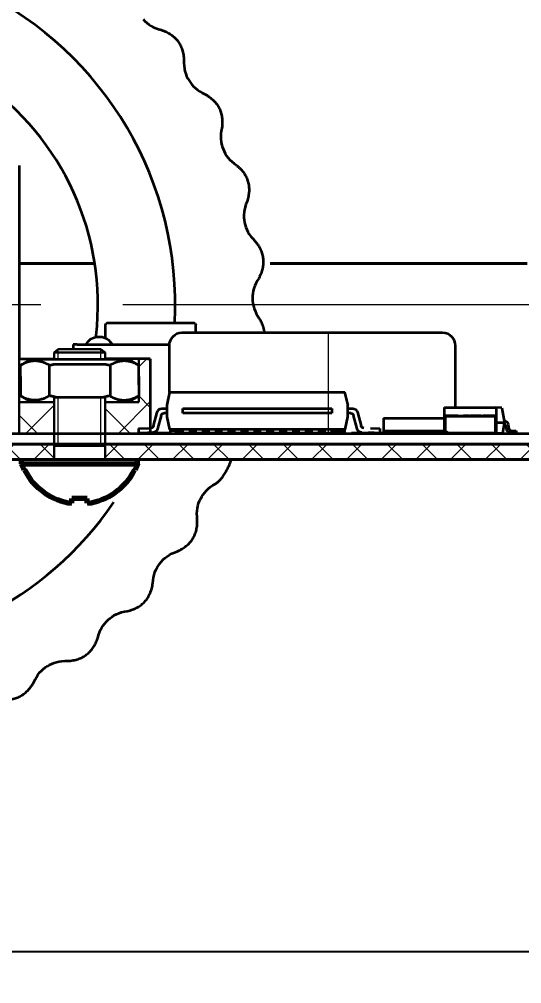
# Model space of a CAD drawing. Header units: millimetres. Extents: x -3633 to 871, y -630 to 261.
# Drawn here: x -538.81 to -519.32, y -323.44 to -286.03 of the extents above; entities that cross this region are included whole.
import ezdxf

# ---------------------------------------------------------------- set-up
doc = ezdxf.new("R2010")
doc.units = ezdxf.units.MM
doc.linetypes.add('CENTER2', pattern=[28.575, 19.05, -3.175, 3.175, -3.175])
doc.linetypes.add('Сплошная', pattern=[0])
for name, color, linetype, lineweight in [('Sheet', 7, 'Continuous', 30), ('Размерные линии', 7, 'Continuous', 15), ('Сплошная толстая основная', 7, 'Continuous', 70), ('Сплошная тонкая', 7, 'Continuous', 20), ('Штриховка', 7, 'Continuous', 9)]:
    doc.layers.add(name, color=color, linetype=linetype, lineweight=lineweight)
doc.styles.add('Main', font='isocpeur.ttf', dxfattribs={"height": 3})
doc.dimstyles.new('ISO-25', dxfattribs={"dimtxt": 3, "dimasz": 4, "dimexe": 1.25, "dimexo": 0.625, "dimtad": 1, "dimtoh": 1, "dimtxsty": 'Main', "dimcen": 2.5, "dimadec": 0, "dimazin": 0, "dimtfac": 1, "dimtmove": 0, "dimatfit": 3, "dimfxl": 1, "dimarcsym": 0})

# ---------------------------------------------------------------- blocks, each defined once
blk = doc.blocks.new('*D79')
at = {"layer": 'Defpoints', "color": 0, "transparency": 16777216}
for p in [(-586.315, -308.618), (-506.306, -308.62), (-506.306, -322.188)]:
    blk.add_point(p, dxfattribs=at)
at = {"layer": 'Размерные линии', "color": 0, "lineweight": -2, "transparency": 16777216}
for p, q in [((-586.315, -309.243), (-586.315, -323.438)), ((-506.306, -309.245), (-506.306, -323.438)), ((-582.315, -322.188), (-510.306, -322.188))]:
    blk.add_line(p, q, dxfattribs=at)
at = {"layer": 'Размерные линии', "color": 0, "transparency": 16777216}
for points in [[(-582.315, -321.521), (-582.315, -322.854), (-586.315, -322.188)], [(-510.306, -321.521), (-510.306, -322.854), (-506.306, -322.188)]]:
    blk.add_solid(points, dxfattribs=at)
at = {"layer": 'Размерные линии', "color": 0, "transparency": 16777216, "insert": (-546.311, -320.063), "char_height": 3, "width": 4.40385, "attachment_point": 5, "style": 'Main'}
blk.add_mtext('80{\\H0.7x;\\S*^ ;}', dxfattribs=at)

msp = doc.modelspace()

# ---------------------------------------------------------------- hatches: boundary and pattern name
at = {"layer": 'Сплошная тонкая', "lineweight": 0}
h = msp.add_hatch(dxfattribs=at)
h.set_pattern_fill('ANSI37', color=256, scale=0.3, angle=270)
h.set_pattern_definition([(315, (-1994.3762, -598.36485), (0.6735192, 0.6735192), []), (45, (-1994.3762, -598.36485), (-0.6735192, 0.6735192), [])])
h.paths.add_polyline_path([(-489.815, -295.498), (-491.315, -295.498), (-491.315, -300.498), (-491.315, -302.509), (-491.315, -302.509), (-494.114, -302.509), (-493.514, -303.109), (-489.815, -303.109)])
h.paths.add_polyline_path([(-601.315, -295.498), (-602.815, -295.498), (-602.815, -303.109), (-599.047, -303.114), (-598.563, -302.523), (-599.012, -302.523), (-601.315, -302.523), (-601.315, -300.511)])
edge = h.paths.add_edge_path()
edge.add_line((-587.326, -302.505), (-591.315, -302.523))
edge.add_line((-591.315, -302.523), (-594.138, -302.523))
edge.add_line((-594.138, -302.523), (-593.552, -303.109))
edge.add_line((-593.552, -303.109), (-591.315, -303.109))
edge.add_line((-591.315, -303.109), (-587.166, -303.109))
edge.add_ellipse((-588.397, -301.582), major_axis=(-1.326, 1.495), ratio=0.23538, start_angle=-138.9459, end_angle=168.6822, ccw=False)
edge.add_ellipse((-585.615, -302.377), major_axis=(1.213, 1.213), ratio=1, start_angle=139.2682, end_angle=160.2668, ccw=False)
edge.add_ellipse((-588.397, -301.582), major_axis=(-1.326, 1.495), ratio=0.23538, start_angle=221.0541, end_angle=528.6822)
edge.add_ellipse((-585.615, -302.377), major_axis=(1.213, 1.213), ratio=1, start_angle=139.2682, end_angle=160.2668, ccw=False)
edge.add_ellipse((-588.397, -301.582), major_axis=(-1.326, 1.495), ratio=0.23538, start_angle=221.0541, end_angle=528.6822)
edge.add_ellipse((-585.615, -302.377), major_axis=(1.213, 1.213), ratio=1, start_angle=139.2682, end_angle=160.2668, ccw=False)
edge.add_ellipse((-588.397, -301.582), major_axis=(-1.326, 1.495), ratio=0.23538, start_angle=-138.9459, end_angle=168.6822, ccw=False)
edge.add_ellipse((-585.615, -302.377), major_axis=(1.213, 1.213), ratio=1, start_angle=139.2682, end_angle=160.2668)
h.paths.add_polyline_path([(-507.158, -303.109), (-507.158, -302.509), (-509.56, -302.509), (-508.96, -303.109), (-499.009, -303.114), (-498.404, -302.509), (-505.314, -302.507), (-505.315, -303.107)])
at = {"layer": 'Штриховка'}
h = msp.add_hatch(dxfattribs=at)
h.set_pattern_fill('ANSI37', color=256, scale=0.4)
h.set_pattern_definition([(45, (-853.537, -1427.0978), (-0.8980256, 0.8980256), []), (135, (-853.537, -1427.0978), (-0.8980256, -0.8980256), [])])
h.paths.add_polyline_path([(-535.477, -300.879), (-534.69, -300.879), (-534.17, -300.879), (-534.17, -299.198), (-533.727, -299.198), (-533.727, -300.498), (-533.727, -302.093), (-535.477, -302.098)])
h.paths.add_polyline_path([(-538.808, -300.879), (-537.46, -300.879), (-537.46, -302.098), (-538.808, -302.098)])
h = msp.add_hatch(dxfattribs=at)
h.set_pattern_fill('ANSI37', color=256, scale=0.3, angle=270)
h.set_pattern_definition([(315, (-1998.6924, -598.36485), (0.6735192, 0.6735192), []), (45, (-1998.6924, -598.36485), (-0.6735192, 0.6735192), [])])
h.paths.add_polyline_path([(-585.323, -302.515), (-585.323, -303.113), (-579.669, -303.109), (-580.259, -302.509)])
h.paths.add_polyline_path([(-555.168, -302.512), (-555.168, -303.109), (-546.315, -303.109), (-546.315, -302.509)])
h.paths.add_polyline_path([(-557.151, -303.109), (-557.151, -302.513), (-580.259, -302.521), (-579.67, -303.109)])
h.paths.add_polyline_path([(-535.477, -302.58), (-535.477, -303.109), (-512.95, -303.109), (-512.348, -302.509), (-546.315, -302.515), (-546.315, -303.109), (-537.46, -303.109), (-537.46, -302.58)])

# ---------------------------------------------------------------- linework, layer by layer
at = {"layer": 'Sheet', "lineweight": 35, "ltscale": 1.31579}
for p, q in [((-538.808, -291.698), (-538.808, -299.198)), ((-535.881, -295.498), (-538.808, -295.498)), ((-538.808, -295.498), (-535.881, -295.498)), ((-519.111, -295.498), (-529.085, -295.498)), ((-529.085, -295.498), (-519.111, -295.498)), ((-535.464, -298.393), (-535.464, -297.898)), ((-535.364, -297.798), (-532.064, -297.798)), ((-531.964, -298.198), (-531.964, -297.898)), ((-535.756, -298.348), (-535.672, -298.348)), ((-532.416, -298.198), (-532.502, -298.198)), ((-532.143, -298.198), (-532.303, -298.198)), ((-531.728, -298.198), (-531.948, -298.198)), ((-523.615, -298.198), (-531.277, -298.198)), ((-523.164, -298.198), (-523.615, -298.198)), ((-522.749, -298.198), (-522.946, -298.198)), ((-522.476, -298.198), (-522.59, -298.198)), ((-536.564, -298.648), (-536.714, -298.648)), ((-536.714, -298.648), (-536.714, -298.82)), ((-536.564, -298.648), (-533, -298.648)), ((-533.002, -298.698), (-533.002, -300.498)), ((-521.89, -301.088), (-521.89, -298.698)), ((-538.808, -299.198), (-537.46, -299.198)), ((-538.808, -299.198), (-537.46, -299.198)), ((-538.357, -299.219), (-538.762, -299.453)), ((-534.21, -299.198), (-535.477, -299.198)), ((-533.727, -299.198), (-535.477, -299.198)), ((-534.578, -299.219), (-534.174, -299.453)), ((-533.83, -299.198), (-533.828, -299.198)), ((-533.727, -299.198), (-533.727, -300.498)), ((-538.762, -300.208), (-538.762, -299.453)), ((-535.468, -299.42), (-537.459, -299.417)), ((-534.174, -300.208), (-534.174, -299.453)), ((-538.762, -299.887), (-538.762, -300.642)), ((-534.174, -299.887), (-534.174, -300.642)), ((-538.361, -300.873), (-538.765, -300.64)), ((-534.585, -300.879), (-534.18, -300.646)), ((-533.727, -300.493), (-533.727, -302.098)), ((-533.077, -300.998), (-532.971, -300.498)), ((-532.971, -300.498), (-526.183, -300.498)), ((-533.077, -301.448), (-533.077, -300.998)), ((-526.077, -300.998), (-526.077, -301.448)), ((-522.315, -302.068), (-522.315, -301.108)), ((-522.295, -301.088), (-521.815, -301.088)), ((-521.815, -301.088), (-521.815, -301.093)), ((-521.815, -301.093), (-520.815, -301.093)), ((-520.815, -301.088), (-520.335, -301.088)), ((-520.815, -301.093), (-520.815, -301.088)), ((-520.315, -301.108), (-520.315, -302.068)), ((-520.09, -301.109), (-519.988, -301.688)), ((-533.604, -301.804), (-533.461, -301.273)), ((-533.307, -301.394), (-533.449, -301.92)), ((-533.278, -301.133), (-533.077, -301.133)), ((-533.077, -301.313), (-533.201, -301.313)), ((-532.971, -301.948), (-533.077, -301.448)), ((-532.462, -301.133), (-526.692, -301.133)), ((-532.462, -301.313), (-532.462, -301.133)), ((-532.462, -301.133), (-526.692, -301.133)), ((-532.462, -301.313), (-532.462, -301.133)), ((-526.692, -301.313), (-532.462, -301.313)), ((-526.692, -301.313), (-532.462, -301.313)), ((-526.692, -301.133), (-526.692, -301.313)), ((-526.692, -301.133), (-526.692, -301.313)), ((-526.077, -301.448), (-526.183, -301.948)), ((-526.077, -301.133), (-525.877, -301.133)), ((-525.953, -301.313), (-526.077, -301.313)), ((-525.705, -301.92), (-525.847, -301.394)), ((-525.693, -301.273), (-525.55, -301.804)), ((-524.69, -301.498), (-522.315, -301.498)), ((-522.315, -302.093), (-522.315, -301.403)), ((-522.31, -301.398), (-522.015, -301.398)), ((-522.295, -301.418), (-520.335, -301.418)), ((-522.295, -302.078), (-522.295, -301.418)), ((-522.295, -301.418), (-522.295, -302.078)), ((-522.015, -301.418), (-522.295, -301.418)), ((-522.015, -301.398), (-521.802, -301.398)), ((-522.015, -301.418), (-522.015, -301.398)), ((-522.015, -301.398), (-522.015, -301.418)), ((-520.615, -301.418), (-522.015, -301.418)), ((-521.802, -301.398), (-521.802, -301.408)), ((-521.802, -301.408), (-521.585, -301.408)), ((-521.585, -301.398), (-521.379, -301.398)), ((-521.379, -301.398), (-521.379, -301.408)), ((-521.379, -301.408), (-521.335, -301.408)), ((-521.335, -301.398), (-520.9, -301.398)), ((-521.335, -301.408), (-521.335, -301.398)), ((-520.9, -301.408), (-520.826, -301.408)), ((-520.826, -301.398), (-520.615, -301.398)), ((-520.615, -301.398), (-520.32, -301.398)), ((-520.615, -301.418), (-520.615, -301.398)), ((-520.615, -301.398), (-520.615, -301.418)), ((-520.335, -301.418), (-520.615, -301.418)), ((-520.335, -301.418), (-520.335, -302.078)), ((-520.335, -302.078), (-520.335, -301.418)), ((-520.315, -301.403), (-520.315, -302.093)), ((-524.69, -301.504), (-524.69, -302.068)), ((-519.988, -301.688), (-520.315, -301.688)), ((-520.059, -302.088), (-519.988, -301.688)), ((-519.917, -301.923), (-519.944, -301.77)), ((-519.846, -301.753), (-519.819, -301.905)), ((-545.203, -302.098), (-509.847, -302.098)), ((-534.182, -301.908), (-533.704, -301.885)), ((-534.182, -301.908), (-534.182, -302.088)), ((-532.972, -302.088), (-534.182, -302.088)), ((-533.621, -302.06), (-534.067, -302.087)), ((-526.183, -301.948), (-532.971, -301.948)), ((-532.952, -301.948), (-532.952, -302.068)), ((-532.777, -301.998), (-532.952, -301.998)), ((-532.777, -301.998), (-532.462, -301.998)), ((-532.714, -302.098), (-532.714, -301.998)), ((-532.462, -302.06), (-532.462, -301.948)), ((-532.462, -302.06), (-532.462, -302.087)), ((-532.192, -302.087), (-532.462, -302.087)), ((-531.827, -302.088), (-532.307, -302.088)), ((-532.192, -301.948), (-532.192, -302.06)), ((-532.192, -301.998), (-531.962, -301.998)), ((-532.192, -302.087), (-532.192, -302.06)), ((-531.962, -302.06), (-531.962, -301.948)), ((-531.962, -302.06), (-531.962, -302.087)), ((-531.692, -302.087), (-531.962, -302.087)), ((-531.827, -302.088), (-531.827, -302.087)), ((-531.692, -301.948), (-531.692, -302.06)), ((-531.692, -301.998), (-531.462, -301.998)), ((-531.692, -302.087), (-531.692, -302.06)), ((-531.462, -302.083), (-531.692, -302.083)), ((-531.462, -302.06), (-531.462, -301.948)), ((-531.462, -302.06), (-531.462, -302.087)), ((-531.192, -302.087), (-531.462, -302.087)), ((-531.192, -301.948), (-531.192, -302.06)), ((-531.192, -301.998), (-530.962, -301.998)), ((-531.192, -302.087), (-531.192, -302.06)), ((-530.962, -302.083), (-531.192, -302.083)), ((-530.962, -302.06), (-530.962, -301.948)), ((-530.962, -302.06), (-530.962, -302.087)), ((-530.692, -302.087), (-530.962, -302.087)), ((-530.827, -302.087), (-530.827, -302.088)), ((-530.827, -302.088), (-530.347, -302.088)), ((-530.714, -302.088), (-530.714, -302.098)), ((-530.692, -301.948), (-530.692, -302.06)), ((-530.692, -301.998), (-530.462, -301.998)), ((-530.692, -302.087), (-530.692, -302.06)), ((-530.462, -302.06), (-530.462, -301.948)), ((-530.462, -302.06), (-530.462, -302.087)), ((-530.192, -302.087), (-530.462, -302.087)), ((-530.192, -301.948), (-530.192, -302.06)), ((-530.192, -301.998), (-529.962, -301.998)), ((-530.192, -302.087), (-530.192, -302.06)), ((-529.962, -302.06), (-529.962, -301.948)), ((-529.962, -302.06), (-529.962, -302.087)), ((-529.692, -302.087), (-529.962, -302.087)), ((-529.692, -301.948), (-529.692, -302.06)), ((-529.692, -301.998), (-529.462, -301.998)), ((-529.692, -302.087), (-529.692, -302.06)), ((-529.462, -302.06), (-529.462, -301.948)), ((-529.462, -302.06), (-529.462, -302.087)), ((-529.192, -302.087), (-529.462, -302.087)), ((-529.214, -302.098), (-529.214, -302.087)), ((-529.192, -301.948), (-529.192, -302.06)), ((-529.192, -301.998), (-528.962, -301.998)), ((-529.192, -302.087), (-529.192, -302.06)), ((-528.962, -302.06), (-528.962, -301.948)), ((-528.962, -302.06), (-528.962, -302.087)), ((-528.692, -302.087), (-528.962, -302.087)), ((-528.692, -301.948), (-528.692, -302.06)), ((-528.692, -301.998), (-528.462, -301.998)), ((-528.692, -302.087), (-528.692, -302.06)), ((-528.462, -302.06), (-528.462, -301.948)), ((-528.462, -302.06), (-528.462, -302.087)), ((-528.192, -302.087), (-528.462, -302.087)), ((-528.192, -301.948), (-528.192, -302.06)), ((-528.192, -301.998), (-527.962, -301.998)), ((-528.192, -302.087), (-528.192, -302.06)), ((-527.962, -302.06), (-527.962, -301.948)), ((-527.962, -302.06), (-527.962, -302.087)), ((-527.692, -302.087), (-527.962, -302.087)), ((-527.692, -301.948), (-527.692, -302.06)), ((-527.692, -301.998), (-527.462, -301.998)), ((-527.692, -302.087), (-527.692, -302.06)), ((-527.462, -302.06), (-527.462, -301.948)), ((-527.462, -302.06), (-527.462, -302.087)), ((-527.192, -302.087), (-527.462, -302.087)), ((-527.192, -301.948), (-527.192, -302.06)), ((-527.192, -301.998), (-526.962, -301.998)), ((-527.192, -302.087), (-527.192, -302.06)), ((-526.182, -302.088), (-527.182, -302.088)), ((-526.962, -302.06), (-526.962, -301.948)), ((-526.962, -302.06), (-526.962, -302.087)), ((-526.692, -302.087), (-526.962, -302.087)), ((-526.692, -302.06), (-526.692, -301.948)), ((-526.692, -301.998), (-526.202, -301.998)), ((-526.692, -302.06), (-526.692, -302.087)), ((-526.202, -301.948), (-526.202, -302.068)), ((-524.71, -302.088), (-525.92, -302.088)), ((-524.825, -302.087), (-525.271, -302.06)), ((-525.188, -301.885), (-524.825, -301.907)), ((-524.825, -301.907), (-524.825, -302.087)), ((-524.69, -301.998), (-522.315, -301.998)), ((-524.565, -301.998), (-524.565, -302.068)), ((-524.065, -302.088), (-524.545, -302.088)), ((-524.065, -301.998), (-524.065, -302.068)), ((-524.065, -302.088), (-524.065, -302.068)), ((-523.065, -302.083), (-524.065, -302.083)), ((-523.065, -302.068), (-523.065, -301.998)), ((-523.065, -302.068), (-523.065, -302.088)), ((-522.585, -302.088), (-523.065, -302.088)), ((-522.565, -302.068), (-522.565, -301.998)), ((-522.015, -302.098), (-522.31, -302.098)), ((-520.335, -302.078), (-522.295, -302.078)), ((-522.295, -302.078), (-522.015, -302.078)), ((-521.815, -302.088), (-522.295, -302.088)), ((-522.015, -302.078), (-522.015, -302.098)), ((-521.815, -302.083), (-521.815, -302.088)), ((-520.815, -302.083), (-521.815, -302.083)), ((-521.656, -302.088), (-521.815, -302.088)), ((-521.318, -302.088), (-521.318, -302.083)), ((-521.318, -302.088), (-520.815, -302.088)), ((-520.815, -302.088), (-520.815, -302.083)), ((-520.335, -302.088), (-520.815, -302.088)), ((-520.615, -302.098), (-520.615, -302.078)), ((-520.615, -302.078), (-520.335, -302.078)), ((-520.32, -302.098), (-520.615, -302.098)), ((-520.315, -302.088), (-520.059, -302.088)), ((-519.72, -301.988), (-519.538, -301.988)), ((-519.538, -302.088), (-519.72, -302.088)), ((-519.538, -301.988), (-519.538, -302.088)), ((-536.932, -310.918), (-536.939, -310.918))]:
    msp.add_line(p, q, dxfattribs=at)
at = {"layer": 'Sheet'}
for p, q in [((-537.295, -298.82), (-537.46, -298.953)), ((-537.295, -298.82), (-535.642, -298.82)), ((-535.477, -298.951), (-535.642, -298.82)), ((-538.808, -302.098), (-538.808, -299.198)), ((-534.17, -300.879), (-534.17, -299.198)), ((-538.808, -300.879), (-537.46, -300.879)), ((-535.477, -300.879), (-534.17, -300.879))]:
    msp.add_line(p, q, dxfattribs=at)
at = {"layer": 'Sheet', "lineweight": 35}
for p, q in [((-538.358, -299.22), (-537.468, -299.22)), ((-537.493, -299.22), (-534.555, -299.22)), ((-537.651, -299.446), (-537.651, -300.649)), ((-535.284, -299.446), (-535.284, -300.649)), ((-535.582, -300.704), (-537.353, -300.703)), ((-535.574, -300.702), (-537.345, -300.701)), ((-526.193, -300.498), (-526.066, -301.017)), ((-520.093, -301.095), (-520.335, -301.088))]:
    msp.add_line(p, q, dxfattribs=at)
at = {"layer": 'Sheet', "ltscale": 0.921053}
for p, q in [((-537.46, -298.953), (-535.477, -298.951)), ((-537.46, -299.22), (-537.46, -298.951)), ((-535.477, -299.22), (-535.477, -298.951)), ((-537.46, -303.104), (-537.46, -300.673)), ((-535.477, -303.104), (-535.477, -300.678))]:
    msp.add_line(p, q, dxfattribs=at)
at = {"layer": 'Sheet', "linetype": 'Сплошная', "lineweight": 35, "ltscale": 0.473684}
for p, q in [((-521.361, -301.418), (-521.367, -301.408)), ((-520.335, -301.523), (-520.315, -301.488)), ((-522.315, -301.834), (-522.295, -301.823)), ((-522.136, -302.088), (-522.315, -301.985))]:
    msp.add_line(p, q, dxfattribs=at)
at = {"layer": 'Sheet', "ltscale": 1.31579}
msp.add_line((-537.46, -302.58), (-535.477, -302.58), dxfattribs=at)
at = {"layer": 'Sheet', "lineweight": 35, "ltscale": 1.31579}
for centre, radius, start, end in [((-546.309, -297.1), 13.55, 357.0479, 197.388), ((-546.309, -297.1), 10.55, 353.5029, 55.3257), ((-537.814, -298.067), 2, 351.7623, 353.5029), ((-532.502, -298.698), 0.5, 90, 180), ((-522.39, -298.698), 0.5, 0, 90), ((-520.043, -301.788), 0.1, 10, 58.7469), ((-546.309, -297.1), 13.55, 338.3557, 338.4012), ((-546.309, -297.1), 13.85, 338.8473, 338.8917), ((-530.347, -302.068), 0.02, 270, 284.423), ((-529.964, -301.698), 0.4, 235.2319, 270), ((-519.72, -301.888), 0.1, 190, 270)]:
    msp.add_arc(centre, radius, start, end, dxfattribs=at)
at = {"layer": 'Sheet', "lineweight": 35, "ltscale": 1.31579, "extrusion": (0, 0, -1)}
for centre, radius, start, end in [((535.364, -297.898), 0.1, 360, 90), ((532.064, -297.898), 0.1, 90, 180), ((535.756, -298.848), 0.5, 23.5782, 90), ((535.672, -298.848), 0.5, 90, 156.4218), ((522.295, -301.108), 0.02, 0, 90), ((520.335, -301.108), 0.02, 90, 180), ((533.278, -301.323), 0.19, 15.1099, 90), ((533.201, -301.423), 0.11, 15.1099, 90), ((525.953, -301.423), 0.11, 90, 164.8901), ((525.877, -301.323), 0.19, 90, 164.8901), ((522.31, -301.403), 0.005, 0, 90), ((520.32, -301.403), 0.005, 90, 180), ((533.711, -301.775), 0.11, 195.1099, 266.5), ((525.444, -301.775), 0.11, 273.5, 344.8901), ((520.043, -301.788), 0.2, 100.7869, 170), ((533.633, -301.87), 0.19, 195.1099, 266.5), ((532.972, -302.068), 0.02, 180, 270), ((532.307, -302.068), 0.02, 270, 284.423), ((527.182, -302.068), 0.02, 270, 300.3825), ((526.182, -302.068), 0.02, 270, 0), ((525.522, -301.87), 0.19, 273.5, 344.8901), ((524.71, -302.068), 0.02, 180, 270), ((524.545, -302.068), 0.02, 270, 0), ((522.585, -302.068), 0.02, 180, 270), ((522.295, -302.068), 0.02, 270, 0), ((522.31, -302.093), 0.005, 270, 0), ((521.656, -301.888), 0.2, 257.1615, 270), ((520.335, -302.068), 0.02, 180, 270), ((520.32, -302.093), 0.005, 180, 270), ((519.72, -301.888), 0.2, 270, 350)]:
    msp.add_arc(centre, radius, start, end, dxfattribs=at)
for centre, major_axis, start_param, end_param in [((-526.216, -306.885), (6.351, 11.969), 4.806488, 4.806515), ((-546.32, -297.098), (-6.351, -11.969), 4.68416, 4.691401)]:
    msp.add_ellipse(centre, major_axis=major_axis, ratio=1, start_param=start_param, end_param=end_param, dxfattribs=at)
at = {"layer": 'Sheet', "lineweight": 35, "ltscale": 1.31579}
for start_param, end_param in [(6.83203, 6.906479), (4.755919, 6.764958)]:
    msp.add_ellipse((-546.31, -297.098), major_axis=(6.351, -11.969), ratio=1, start_param=start_param, end_param=end_param, dxfattribs=at)
for points, degree in [([(-534.004, -286.031), (-533.839, -286.23), (-533.605, -286.367), (-533.302, -286.442)], 3), ([(-533.302, -286.442), (-532.462, -286.729), (-532.422, -287.616)], 2), ([(-532.422, -287.616), (-532.436, -287.928), (-532.37, -288.191), (-532.225, -288.406)], 3), ([(-532.225, -288.406), (-532.099, -288.631), (-531.893, -288.808), (-531.608, -288.936)], 3), ([(-531.608, -288.936), (-530.833, -289.368), (-530.952, -290.248)], 2), ([(-530.952, -290.248), (-531.021, -290.553), (-531.003, -290.823), (-530.899, -291.06)], 3), ([(-530.899, -291.06), (-530.815, -291.304), (-530.644, -291.515), (-530.386, -291.692)], 3), ([(-530.386, -291.692), (-529.701, -292.256), (-529.975, -293.1)], 2), ([(-529.975, -293.1), (-530.098, -293.388), (-530.129, -293.657), (-530.068, -293.909)], 3), ([(-530.068, -293.909), (-530.029, -294.164), (-529.898, -294.402), (-529.676, -294.622)], 3), ([(-529.676, -294.622), (-529.103, -295.299), (-529.524, -296.081)], 2), ([(-529.524, -296.081), (-529.695, -296.342), (-529.774, -296.602), (-529.76, -296.86)], 3), ([(-529.76, -296.86), (-529.766, -297.118), (-529.68, -297.375), (-529.501, -297.631)], 3), ([(-529.501, -297.631), (-529.335, -297.92), (-529.309, -298.198)], 2), ([(-531.948, -298.198), (-532.018, -298.198), (-532.083, -298.198), (-532.143, -298.198)], 3), ([(-531.277, -298.198), (-531.431, -298.198), (-531.579, -298.198), (-531.728, -298.198)], 3), ([(-522.59, -298.198), (-522.636, -298.198), (-522.688, -298.198), (-522.749, -298.198)], 3), ([(-522.39, -298.198), (-522.39, -298.198), (-522.417, -298.198), (-522.476, -298.198)], 3), ([(-530.293, -302.087), (-530.298, -302.091), (-530.302, -302.094), (-530.306, -302.098)], 3), ([(-531.199, -304.048), (-530.824, -303.797), (-530.583, -303.109)], 2), ([(-531.772, -304.626), (-531.664, -304.391), (-531.473, -304.199), (-531.199, -304.048)], 3), ([(-531.905, -305.429), (-531.943, -305.119), (-531.899, -304.851), (-531.772, -304.626)], 3), ([(-532.686, -306.67), (-531.872, -306.316), (-531.905, -305.429)], 2), ([(-533.353, -307.137), (-533.205, -306.925), (-532.983, -306.77), (-532.686, -306.67)], 3), ([(-533.627, -307.903), (-533.61, -307.591), (-533.518, -307.336), (-533.353, -307.137)], 3), ([(-534.618, -308.985), (-533.754, -308.782), (-533.627, -307.903)], 2), ([(-535.764, -310.03), (-535.691, -309.726), (-535.555, -309.491), (-535.357, -309.325)], 3), ([(-535.357, -309.325), (-535.174, -309.143), (-534.927, -309.03), (-534.618, -308.985)], 3), ([(-536.932, -310.918), (-536.045, -310.872), (-535.764, -310.03)], 2), ([(-538.245, -311.742), (-538.119, -311.456), (-537.944, -311.249), (-537.72, -311.12)], 3), ([(-537.72, -311.12), (-537.507, -310.974), (-537.244, -310.907), (-536.932, -310.918)], 3), ([(-537.001, -310.917), (-536.98, -310.917), (-536.96, -310.917), (-536.939, -310.918)], 3), ([(-539.553, -312.406), (-538.673, -312.52), (-538.245, -311.742)], 2)]:
    msp.add_open_spline(points, degree=degree, dxfattribs=at)
for points, knots in [([(-532.303, -298.198), (-532.347, -298.198), (-532.384, -298.198), (-532.414, -298.198), (-532.415, -298.198), (-532.415, -298.198), (-532.416, -298.198)], [0.6271438, 0.6271438, 0.6271438, 0.6271438, 0.75, 0.75, 0.75, 0.7533754, 0.7533754, 0.7533754, 0.7533754]), ([(-522.946, -298.198), (-523.013, -298.198), (-523.084, -298.198), (-523.158, -298.198), (-523.16, -298.198), (-523.162, -298.198), (-523.164, -298.198)], [0.6271581, 0.6271581, 0.6271581, 0.6271581, 0.75, 0.75, 0.75, 0.7533596, 0.7533596, 0.7533596, 0.7533596]), ([(-538.748, -299.446), (-538.75, -299.447), (-538.752, -299.447), (-538.759, -299.451), (-538.762, -299.453), (-538.762, -299.453)], [0.043180778, 0.043180778, 0.043180778, 0.043180778, 0.044279628, 0.044279628, 0.048290108, 0.048290108, 0.048290108, 0.048290108]), ([(-537.565, -299.446), (-537.568, -299.447), (-537.572, -299.447), (-537.59, -299.451), (-537.603, -299.453), (-537.626, -299.453), (-537.637, -299.451), (-537.647, -299.447), (-537.649, -299.447), (-537.651, -299.446)], [0.04318078, 0.04318078, 0.04318078, 0.04318078, 0.04427963, 0.04427963, 0.04829011, 0.04829011, 0.05230059, 0.05230059, 0.05339944, 0.05339944, 0.05339944, 0.05339944]), ([(-535.284, -299.446), (-535.286, -299.447), (-535.288, -299.447), (-535.298, -299.451), (-535.309, -299.453), (-535.332, -299.453), (-535.346, -299.451), (-535.363, -299.447), (-535.367, -299.447), (-535.371, -299.446)], [0.04318078, 0.04318078, 0.04318078, 0.04318078, 0.04427963, 0.04427963, 0.04829011, 0.04829011, 0.05230059, 0.05230059, 0.05339944, 0.05339944, 0.05339944, 0.05339944]), ([(-534.174, -299.453), (-534.174, -299.453), (-534.177, -299.451), (-534.184, -299.447), (-534.185, -299.447), (-534.187, -299.446)], [0.048290108, 0.048290108, 0.048290108, 0.048290108, 0.052300587, 0.052300587, 0.053399437, 0.053399437, 0.053399437, 0.053399437]), ([(-538.748, -300.649), (-538.75, -300.648), (-538.752, -300.647), (-538.759, -300.643), (-538.762, -300.642), (-538.762, -300.642)], [0.043180778, 0.043180778, 0.043180778, 0.043180778, 0.044279628, 0.044279628, 0.048290108, 0.048290108, 0.048290108, 0.048290108]), ([(-537.565, -300.649), (-537.568, -300.648), (-537.572, -300.647), (-537.59, -300.643), (-537.603, -300.642), (-537.626, -300.642), (-537.637, -300.643), (-537.647, -300.647), (-537.649, -300.648), (-537.651, -300.649)], [0.04318078, 0.04318078, 0.04318078, 0.04318078, 0.04427963, 0.04427963, 0.04829011, 0.04829011, 0.05230059, 0.05230059, 0.05339944, 0.05339944, 0.05339944, 0.05339944]), ([(-535.284, -300.649), (-535.286, -300.648), (-535.288, -300.647), (-535.298, -300.643), (-535.309, -300.642), (-535.332, -300.642), (-535.346, -300.643), (-535.363, -300.647), (-535.367, -300.648), (-535.371, -300.649)], [0.04318078, 0.04318078, 0.04318078, 0.04318078, 0.04427963, 0.04427963, 0.04829011, 0.04829011, 0.05230059, 0.05230059, 0.05339944, 0.05339944, 0.05339944, 0.05339944]), ([(-534.174, -300.642), (-534.174, -300.642), (-534.177, -300.643), (-534.184, -300.647), (-534.185, -300.648), (-534.187, -300.649)], [0.048290108, 0.048290108, 0.048290108, 0.048290108, 0.052300587, 0.052300587, 0.053399437, 0.053399437, 0.053399437, 0.053399437]), ([(-521.585, -301.408), (-521.585, -301.406), (-521.585, -301.405), (-521.585, -301.401), (-521.585, -301.4), (-521.585, -301.398)], [-0.001, -0.001, -0.001, -0.001, -0.0005, -0.0005, 0, 0, 0, 0]), ([(-520.9, -301.398), (-520.9, -301.4), (-520.9, -301.401), (-520.9, -301.405), (-520.9, -301.406), (-520.9, -301.408)], [-0.001, -0.001, -0.001, -0.001, -0.0005, -0.0005, 0, 0, 0, 0]), ([(-520.826, -301.408), (-520.826, -301.406), (-520.826, -301.405), (-520.826, -301.401), (-520.826, -301.4), (-520.826, -301.398)], [-0.001, -0.001, -0.001, -0.001, -0.0005, -0.0005, 0, 0, 0, 0])]:
    msp.add_open_spline(points, degree=3, knots=knots, dxfattribs=at)
for points, weights in [([(-537.651, -299.446), (-538.2, -299.141), (-538.748, -299.446)], [1.00661502501, 1.14808551337, 1.00661502501]), ([(-537.468, -299.42), (-537.516, -299.432), (-537.565, -299.446)], [1.01731150628, 1.01218235873, 1.00661502501]), ([(-537.459, -299.417), (-537.507, -299.43), (-537.556, -299.443)], [1.01731150628, 1.01218235873, 1.00661502501]), ([(-535.371, -299.446), (-535.42, -299.432), (-535.468, -299.42)], [1.00661502501, 1.01218245657, 1.01731168657]), ([(-534.187, -299.446), (-534.736, -299.141), (-535.284, -299.446)], [1.00661502501, 1.14808551337, 1.00661502501]), ([(-537.655, -300.647), (-538.203, -300.952), (-538.752, -300.647)], [1.00661502501, 1.14808551337, 1.00661502501]), ([(-537.353, -300.703), (-537.457, -300.679), (-537.565, -300.649)], [1.02915888488, 1.0189650884, 1.00661502501]), ([(-537.345, -300.701), (-537.448, -300.677), (-537.556, -300.647)], [1.02915888488, 1.0189650884, 1.00661502501]), ([(-535.371, -300.649), (-535.479, -300.679), (-535.582, -300.703)], [1.00661502501, 1.01896519389, 1.02915905903]), ([(-535.362, -300.647), (-535.47, -300.677), (-535.573, -300.701)], [1.00661502501, 1.01896519389, 1.02915905903]), ([(-534.194, -300.653), (-534.742, -300.958), (-535.291, -300.653)], [1.00661502501, 1.14808551337, 1.00661502501])]:
    msp.add_rational_spline(points, weights, degree=2, dxfattribs=at)
at = {"layer": 'Сплошная толстая основная', "lineweight": 40, "ltscale": 1.31579}
for p, q in [((-512.36, -302.509), (-544.915, -302.509)), ((-544.915, -302.509), (-512.36, -302.509)), ((-548.325, -303.109), (-507.307, -303.109)), ((-508.96, -303.109), (-544.315, -303.109))]:
    msp.add_line(p, q, dxfattribs=at)
at = {"layer": 'Сплошная толстая основная', "ltscale": 1.31579}
for p, q in [((-538.72, -303.277), (-538.72, -303.118)), ((-538.72, -303.277), (-534.22, -303.277)), ((-534.22, -303.277), (-534.22, -303.118)), ((-538.624, -303.502), (-538.603, -303.502)), ((-534.338, -303.502), (-534.317, -303.502))]:
    msp.add_line(p, q, dxfattribs=at)
at = {"layer": 'Сплошная толстая основная'}
for p, q in [((-536.768, -304.805), (-536.768, -304.613)), ((-536.173, -304.613), (-536.768, -304.613)), ((-536.173, -304.805), (-536.173, -304.613))]:
    msp.add_line(p, q, dxfattribs=at)
at = {"layer": 'Сплошная толстая основная', "ltscale": 1.31579, "extrusion": (0, 0, -1)}
for start, end in [(333.7897, 339.6359), (200.3641, 206.2103)]:
    msp.add_arc((536.47, -302.442), 2.4, start, end, dxfattribs=at)
at = {"layer": 'Сплошная толстая основная', "ltscale": 1.31579}
for start, end in [(206.4335, 262.8202), (277.1798, 333.5665)]:
    msp.add_arc((-536.47, -302.442), 2.381, start, end, dxfattribs=at)
at = {"layer": 'Сплошная тонкая', "linetype": 'CENTER2', "lineweight": 0}
msp.add_line((-591.944, -297.098), (-501.19, -297.098), dxfattribs=at)
at = {"layer": 'Сплошная тонкая'}
for p, q in [((-526.831, -298.138), (-526.831, -302.068)), ((-537.295, -299.22), (-537.295, -298.82)), ((-535.642, -299.22), (-535.642, -298.82)), ((-537.295, -302.58), (-537.295, -300.701)), ((-535.642, -302.58), (-535.642, -300.702))]:
    msp.add_line(p, q, dxfattribs=at)

# ---------------------------------------------------------------- dimensions: what is measured, and where the dimension line sits
at = {"layer": 'Размерные линии'}
dim = msp.add_linear_dim(base=(-506.306, -322.188), p1=(-586.315, -308.618), p2=(-506.306, -308.62), text='80{\\H0.7x;\\S*^ ;}', dimstyle='ISO-25', override={"dimtxsty": 'Main'}, dxfattribs=at)
dim.commit()
dim.dimension.update_dxf_attribs({"geometry": '*D79', "text_midpoint": (-546.311, -320.063)})

doc.saveas('drawing.dxf')
